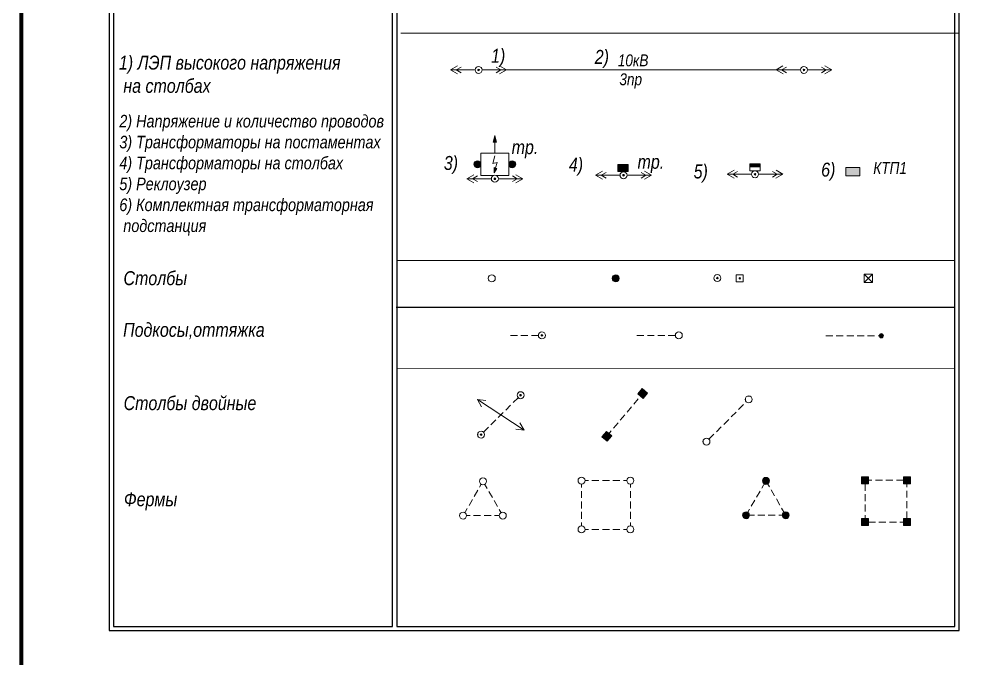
# Model space of a CAD drawing. Header units: metres. Extents: x -393 to 694, y -10 to 691.
# Drawn here: x -6.2 to 62.5, y 402.1 to 448 of the extents above; entities that cross this region are included whole.
import ezdxf

# ---------------------------------------------------------------- set-up
doc = ezdxf.new("R2010")
doc.units = ezdxf.units.M
doc.linetypes.add('СП-2х1', pattern=[3, 2, -1])
doc.linetypes.add('СП_Граница маскировки', pattern=[3, 0, -3])
doc.layers.add('10 ЛЭП и объекты электропередачи', color=1, linetype='Continuous', lineweight=20, true_color=0xff0000)
doc.styles.add('СП_Д', font='ARIALNI.TTF')

# ---------------------------------------------------------------- blocks, each defined once
blk = doc.blocks.new('*U764')
at = {"lineweight": -2}
blk.add_hatch(color=0, dxfattribs=at).paths.add_polyline_path([(-0.24, 1.6), (0.24, 1.6), (0, 2.54)])
at = {"color": 0, "lineweight": -2}
for points in [[(0, 2.54), (0, 2.54), (-0.24, 1.6), (0.24, 1.6), (0, 2.54)], [(0, 0), (0, 1.6)]]:
    blk.add_lwpolyline(points, dxfattribs=at)
blk = doc.blocks.new('*U586')
at = {"linetype": 'Continuous', "lineweight": -2}
h = blk.add_hatch(color=0, dxfattribs=at)
h.dxf.hatch_style = 1
h.paths.add_polyline_path([(-0.75, 0.5), (-0.75, -0.5), (0.75, -0.5), (0.75, 0.5)])
at = {"color": 0, "linetype": 'Continuous', "lineweight": -2}
blk.add_lwpolyline([(0.75, 0.5), (0.75, -0.5), (-0.75, -0.5), (-0.75, 0.5)], close=True, dxfattribs=at)
at = {"color": 0, "linetype": 'Continuous', "lineweight": -2, "style": 'СП_Д', "flags": 4}
blk.add_attdef('ВИД', (2.09, -0.12), '', height=1.7, dxfattribs=at)
blk = doc.blocks.new('*U585')
at = {"linetype": 'Continuous', "lineweight": -2}
h = blk.add_hatch(color=0, dxfattribs=at)
h.dxf.hatch_style = 1
h.paths.add_polyline_path([(-3, 0, 1), (-2, 0, 1)])
h = blk.add_hatch(color=0, dxfattribs=at)
h.dxf.hatch_style = 1
h.paths.add_polyline_path([(2, 0, 1), (3, 0, 1)])
h = blk.add_hatch(color=0, dxfattribs=at)
h.dxf.hatch_style = 1
h.paths.add_polyline_path([(-0.09, -1.23), (0.29, -0.58), (-0.09, -0.48)])
at = {"color": 0, "linetype": 'Continuous', "lineweight": -2}
blk.add_lwpolyline([(2, 1.59), (2, -1.59), (-2, -1.59), (-2, 1.59)], close=True, dxfattribs=at)
for points in [[(-0.01, 1.23), (-0.31, 0.1)], [(-0.31, 0.1), (0.31, 0.26)], [(0.31, 0.26), (0.1, -0.53)], [(-0.09, -1.23), (-0.09, -0.48)], [(-0.09, -0.48), (0.29, -0.58)], [(-0.09, -1.23), (0.29, -0.58)]]:
    blk.add_lwpolyline(points, dxfattribs=at)
for centre in [(-2.5, 0), (2.5, 0)]:
    blk.add_circle(centre, 0.5, dxfattribs=at)
blk = doc.blocks.new('*U584')
at = {"linetype": 'Continuous', "lineweight": -2}
h = blk.add_hatch(color=0, dxfattribs=at)
h.dxf.hatch_style = 1
h.paths.add_polyline_path([(1, 0), (1, 1.2), (-1, 1.2), (-1, 0)])
at = {"color": 0, "linetype": 'Continuous', "lineweight": -2}
blk.add_lwpolyline([(-1, 0), (1, 0), (1, 1.2), (-1, 1.2)], close=True, dxfattribs=at)
at = {"color": 0, "linetype": 'Continuous', "lineweight": -2, "style": 'СП_Д'}
blk.add_attdef('КТП_001', (2.95, 0.29), '', height=1.7, dxfattribs=at)
blk = doc.blocks.new('СП_3.30.1.2')
at = {"linetype": 'Continuous', "lineweight": -2}
h = blk.add_hatch(color=0, dxfattribs=at)
h.dxf.hatch_style = 1
h.paths.add_polyline_path([(0.5, 0.5), (-0.5, 0.5), (-0.5, -0.5), (0.5, -0.5)])
at = {"color": 0, "linetype": 'Continuous', "lineweight": -2}
blk.add_lwpolyline([(-0.5, -0.5), (0.5, -0.5), (0.5, 0.5), (-0.5, 0.5)], close=True, dxfattribs=at)
blk = doc.blocks.new('*U174')
at = {"color": 0, "linetype": 'СП-2х1', "lineweight": -2, "ltscale": 0.5}
blk.add_lwpolyline([(0, -6), (0, 0), (6, 0), (6, -6)], close=True, dxfattribs=at)
at = {"color": 0, "linetype": 'Continuous', "lineweight": -2, "rotation": 270}
for p in [(0, 0), (6, 0), (0, -6), (6, -6)]:
    blk.add_blockref('СП_3.30.1.2', p, dxfattribs=at)
blk = doc.blocks.new('*U436')
at = {"color": 0, "linetype": 'СП-2х1', "lineweight": -2, "ltscale": 0.5}
blk.add_line((0, 0), (5.14, 6.13), dxfattribs=at)
at = {"color": 0, "linetype": 'Continuous', "lineweight": -2, "rotation": 49.99999999999999}
for p in [(5.14, 6.13), (0, 0)]:
    blk.add_blockref('СП_3.30.1.2', p, dxfattribs=at)
blk = doc.blocks.new('СП_3.31.1')
at = {"color": 0, "linetype": 'СП_Граница маскировки', "lineweight": 0}
blk.add_wipeout([(0.5, 0), (0.43, 0.25), (0.25, 0.43), (0, 0.5), (-0.25, 0.43), (-0.43, 0.25), (-0.5, 0), (-0.43, -0.25), (-0.25, -0.43), (0, -0.5), (0.25, -0.43), (0.43, -0.25)], dxfattribs=at)
at = {"linetype": 'Continuous', "lineweight": 20}
h = blk.add_hatch(color=0, dxfattribs=at)
h.dxf.hatch_style = 1
h.paths.add_polyline_path([(0.12, 0, 1), (-0.12, 0, 1)])
at = {"color": 0, "linetype": 'Continuous', "lineweight": 20}
blk.add_circle((0, 0), 0.5, dxfattribs=at)
at = {"color": 7, "linetype": 'Continuous', "lineweight": 20}
blk.add_circle((0, 0), 0.12, dxfattribs=at)
blk = doc.blocks.new('*U437')
at = {"color": 0, "linetype": 'Continuous', "lineweight": -2, "rotation": 45}
for p in [(5.66, 5.66), (0, 0)]:
    blk.add_blockref('СП_3.31.1', p, dxfattribs=at)
at = {"color": 0, "linetype": 'СП-2х1', "lineweight": -2, "ltscale": 0.5}
blk.add_line((0.35, 0.35), (5.3, 5.3), dxfattribs=at)
blk = doc.blocks.new('*U535')
at = {"color": 1, "linetype": 'Continuous', "lineweight": -2}
for points in [[(-3, -0.58), (-4, 0), (-3.01, 0.57)], [(-2.51, -0.4), (-3.2, 0), (-2.51, 0.4)], [(2.51, 0.4), (3.2, 0), (2.51, -0.4)], [(3.01, 0.57), (4, 0), (3, -0.58)], [(0, 0), (-4, 0)], [(0, 0), (4, 0)]]:
    blk.add_lwpolyline(points, dxfattribs=at)
at = {"color": 7, "linetype": 'Continuous', "lineweight": -2}
blk.add_blockref('СП_3.31.1', (0, 0), dxfattribs=at)
blk = doc.blocks.new('*U726')
at = {"color": 0, "linetype": 'Continuous', "lineweight": -2, "style": 'СП_Д'}
blk.add_attdef('1_001', (-1.12, -0.88), '', height=1.7, dxfattribs=at)
blk = doc.blocks.new('*U567')
at = {"color": 0, "linetype": 'Continuous', "lineweight": -2}
for points in [[(0, 0), (-3.34, 2.19)], [(-2.75, 1.15), (-3.34, 2.19), (-2.15, 2.06)], [(0, 0), (3.35, -2.18)], [(2.75, -1.14), (3.35, -2.18), (2.16, -2.06)]]:
    blk.add_lwpolyline(points, dxfattribs=at)
blk = doc.blocks.new('СП_3.26.1.1')
at = {"color": 0, "linetype": 'СП_Граница маскировки', "lineweight": 0}
blk.add_wipeout([(0.5, 0), (0.43, 0.25), (0.25, 0.43), (0, 0.5), (-0.25, 0.43), (-0.43, 0.25), (-0.5, 0), (-0.43, -0.25), (-0.25, -0.43), (0, -0.5), (0.25, -0.43), (0.43, -0.25)], dxfattribs=at)
at = {"color": 0, "linetype": 'Continuous', "lineweight": -2}
blk.add_circle((0, 0), 0.5, dxfattribs=at)
blk = doc.blocks.new('*U306')
at = {"color": 0, "linetype": 'СП-2х1', "lineweight": -2, "ltscale": 0.5}
blk.add_lwpolyline([(0, 7), (7, 7), (7, 0), (0, 0)], close=True, dxfattribs=at)
at = {"color": 0, "linetype": 'Continuous', "lineweight": -2, "ltscale": 0.5}
for p in [(0, 7), (7, 7), (0, 0), (7, 0)]:
    blk.add_blockref('СП_3.26.1.1', p, dxfattribs=at)
blk = doc.blocks.new('*U305')
at = {"color": 0, "linetype": 'СП-2х1', "lineweight": -2, "ltscale": 0.5}
blk.add_line((0, 0.5), (0, 8.06), dxfattribs=at)
at = {"color": 0, "linetype": 'Continuous', "lineweight": -2, "ltscale": 0.5, "rotation": 90.00000000000001}
blk.add_blockref('СП_3.26.1.1', (0, 8.56), dxfattribs=at)
at = {"color": 0, "linetype": 'Continuous', "lineweight": -2, "ltscale": 0.5}
blk.add_blockref('СП_3.26.1.1', (0, 0), dxfattribs=at)
blk = doc.blocks.new('СП_3.30.1.1')
at = {"linetype": 'Continuous', "lineweight": -2}
h = blk.add_hatch(color=0, dxfattribs=at)
h.dxf.hatch_style = 1
h.paths.add_polyline_path([(0.5, 0, 1), (-0.5, 0, 1)])
at = {"color": 0, "linetype": 'Continuous', "lineweight": -2}
blk.add_circle((0, 0), 0.5, dxfattribs=at)
blk = doc.blocks.new('*U179')
at = {"color": 0, "linetype": 'СП-2х1', "lineweight": 20, "ltscale": 0.5}
blk.add_lwpolyline([(2.85, 4.93), (5.69, 0), (0, 0)], close=True, dxfattribs=at)
at = {"color": 0, "rotation": 0.4666911310718337}
for p in [(2.85, 4.93), (0, 0), (5.69, 0)]:
    blk.add_blockref('СП_3.30.1.1', p, dxfattribs=at)
blk = doc.blocks.new('*U172')
at = {"color": 0, "linetype": 'СП-2х1', "lineweight": -2, "ltscale": 0.5}
blk.add_lwpolyline([(2.85, 4.93), (0, 0), (5.69, 0)], close=True, dxfattribs=at)
at = {"color": 0, "linetype": 'Continuous', "lineweight": -2, "ltscale": 0.5}
for p in [(2.85, 4.93), (0, 0), (5.69, 0)]:
    blk.add_blockref('СП_3.26.1.1', p, dxfattribs=at)
blk = doc.blocks.new('*U770')
at = {"color": 0, "linetype": 'СП_Граница маскировки', "lineweight": 0}
blk.add_wipeout([(6.78, 0.1), (6.7, 0.28), (6.57, 0.42), (6.39, 0.49), (6.19, 0.49), (6.01, 0.42), (5.87, 0.28), (5.8, 0.1), (5.8, -0.1), (5.87, -0.28), (6.01, -0.42), (6.19, -0.49), (6.39, -0.49), (6.57, -0.42), (6.7, -0.28), (6.78, -0.1)], dxfattribs=at)
at = {"color": 0, "linetype": 'СП-2х1', "lineweight": -2, "ltscale": 0.5}
blk.add_lwpolyline([(5.78, 0), (0, 0)], dxfattribs=at)
at = {"color": 0, "linetype": 'Continuous', "lineweight": -2}
blk.add_circle((6.29, 0), 0.5, dxfattribs=at)
blk = doc.blocks.new('*U769')
at = {"color": 0, "linetype": 'СП_Граница маскировки', "lineweight": 0}
blk.add_wipeout([(5.27, 0.1), (5.2, 0.28), (5.06, 0.42), (4.88, 0.49), (4.68, 0.49), (4.5, 0.42), (4.37, 0.28), (4.29, 0.1), (4.29, -0.1), (4.37, -0.28), (4.5, -0.42), (4.68, -0.49), (4.88, -0.49), (5.06, -0.42), (5.2, -0.28), (5.27, -0.1)], dxfattribs=at)
at = {"linetype": 'Continuous', "lineweight": -2}
h = blk.add_hatch(color=0, dxfattribs=at)
edge = h.paths.add_edge_path()
edge.add_arc((4.78, 0), 0.12, 0, 360)
at = {"color": 0, "linetype": 'СП-2х1', "lineweight": -2, "ltscale": 0.5}
blk.add_lwpolyline([(4.27, 0), (0, 0)], dxfattribs=at)
at = {"color": 0, "linetype": 'Continuous', "lineweight": -2}
for radius in [0.5, 0.12]:
    blk.add_circle((4.78, 0), radius, dxfattribs=at)
at = {"color": 0, "linetype": 'ByBlock'}
blk.add_circle((4.78, 0), 0.025, dxfattribs=at)
blk = doc.blocks.new('*U771')
at = {"color": 255, "linetype": 'СП_Граница маскировки', "lineweight": 0}
blk.add_wipeout([(8.26, 0), (8.22, 0.15), (8.11, 0.26), (7.96, 0.3), (7.81, 0.26), (7.7, 0.15), (7.66, 0), (7.7, -0.15), (7.81, -0.26), (7.96, -0.3), (8.11, -0.26), (8.22, -0.15)], dxfattribs=at)
at = {"linetype": 'Continuous', "lineweight": -2}
h = blk.add_hatch(color=0, dxfattribs=at)
h.dxf.hatch_style = 1
edge = h.paths.add_edge_path()
edge.add_arc((7.96, 0), 0.3, 0, 360)
at = {"color": 0, "linetype": 'СП-2х1', "lineweight": -2, "ltscale": 0.5}
blk.add_line((0, 0), (7.66, 0), dxfattribs=at)
at = {"color": 0, "linetype": 'Continuous', "lineweight": 5}
blk.add_circle((7.96, 0), 0.3, dxfattribs=at)
blk = doc.blocks.new('*U146')
at = {"color": 0, "linetype": 'СП_Граница маскировки', "lineweight": -2, "ltscale": 10}
blk.add_wipeout([(-0.5, -0.5), (0.5, -0.5), (0.5, 0.5), (-0.5, 0.5)], dxfattribs=at)
at = {"linetype": 'Continuous', "lineweight": -2}
h = blk.add_hatch(color=0, dxfattribs=at)
h.dxf.hatch_style = 1
h.paths.add_polyline_path([(0.1, 0, 1), (-0.1, 0, 1)])
at = {"color": 0, "linetype": 'Continuous', "lineweight": -2}
blk.add_lwpolyline([(-0.5, -0.5), (0.5, -0.5), (0.5, 0.5), (-0.5, 0.5)], close=True, dxfattribs=at)
at = {"color": 0, "linetype": 'Continuous', "lineweight": 0}
blk.add_circle((0, 0), 0.1, dxfattribs=at)
blk = doc.blocks.new('*U435')
at = {"color": 0, "linetype": 'СП_Граница маскировки', "lineweight": 0, "ltscale": 10}
blk.add_wipeout([(-0.6, -0.6), (0.6, -0.6), (0.6, 0.6), (-0.6, 0.6)], dxfattribs=at)
at = {"color": 0, "linetype": 'Continuous', "lineweight": -2}
for points in [[(-0.6, 0.6), (0.6, -0.6)], [(0.6, 0.6), (-0.6, -0.6)]]:
    blk.add_lwpolyline(points, dxfattribs=at)
blk.add_lwpolyline([(-0.6, -0.6), (0.6, -0.6), (0.6, 0.6), (-0.6, 0.6)], close=True, dxfattribs=at)
blk = doc.blocks.new('*U438')
at = {"linetype": 'Continuous', "lineweight": -2}
blk.add_hatch(color=0, dxfattribs=at).paths.add_polyline_path([(-0.75, 1), (-0.75, 0.5), (0.75, 0.5), (0.75, 1)])
at = {"color": 0, "linetype": 'Continuous', "lineweight": -2, "flags": 128}
for points in [[(0.75, 1), (-0.75, 1)], [(-0.75, 1), (-0.75, 0)], [(-0.75, 0), (0.75, 0)], [(0.75, 0), (0.75, 1)]]:
    blk.add_lwpolyline(points, dxfattribs=at)

msp = doc.modelspace()

# ---------------------------------------------------------------- linework, layer by layer
at = {"color": 252, "linetype": 'Continuous', "lineweight": 15, "ltscale": 0.5, "const_width": 0.3}
msp.add_lwpolyline([(-4.1, 691.186), (524.1, 691.186, -0.414214), (526.1, 689.186), (526.1, 308.502, -0.414214), (524.1, 306.502), (-4.1, 306.502, -0.414214), (-6.1, 308.502), (-6.1, 689.186, -0.414214)], format="xyb", close=True, dxfattribs=at)
at = {"ltscale": 0.5}
msp.add_lwpolyline([(0.508, 404.422), (20.508, 404.422), (20.508, 494.541), (0.508, 494.541)], close=True, dxfattribs=at)
at = {"color": 253, "lineweight": 20, "ltscale": 0.5}
for points in [[(61.108, 446.972), (21.108, 446.972)], [(60.808, 422.888), (20.808, 422.91)]]:
    msp.add_lwpolyline(points, dxfattribs=at)
at = {"color": 254}
for points in [[(60.808, 430.646), (20.808, 430.657)], [(60.808, 427.303), (20.762, 427.303)]]:
    msp.add_lwpolyline(points, dxfattribs=at)
at = {"layer": '10 ЛЭП и объекты электропередачи', "color": 1, "linetype": 'Continuous', "lineweight": 20}
msp.add_lwpolyline([(26.672, 444.335), (49.992, 444.335)], dxfattribs=at)

# ---------------------------------------------------------------- block references
at = {"layer": '10 ЛЭП и объекты электропередачи', "color": 0, "linetype": 'Continuous', "lineweight": 20}
ref = msp.add_blockref('*U726', (38.073, 445.029), dxfattribs=dict(at, xscale=0.5, yscale=0.5, zscale=0.5))
ref.add_attrib('1_001', '10кВ', (36.652, 444.597), dxfattribs={"layer": '0', "color": 0, "linetype": 'Continuous', "lineweight": -2, "height": 0.85, "style": 'СП_Д'})
ref = msp.add_blockref('*U726', (37.848, 443.558), dxfattribs=dict(at, xscale=0.5, yscale=0.5, zscale=0.5))
ref.add_attrib('1_001', '3пр', (36.764, 443.237), dxfattribs={"layer": '0', "color": 0, "linetype": 'Continuous', "lineweight": -2, "height": 0.85, "style": 'СП_Д'})
ref = msp.add_blockref('*U585', (27.841, 437.565), dxfattribs=dict(at, xscale=0.5, yscale=0.5, zscale=0.5))
ref.add_attrib('ВИД', 'тр.', (29.044, 438.295), dxfattribs={"layer": '0', "color": 0, "linetype": 'Continuous', "lineweight": -2, "height": 1, "style": 'СП_Д'})
at = {"layer": '10 ЛЭП и объекты электропередачи', "color": 0, "linetype": 'Continuous', "lineweight": 20, "xscale": 0.5, "yscale": 0.5, "zscale": 0.5}
for name, p in [('*U764', (27.841, 438.358)), ('*U438', (46.486, 437.102)), ('СП_3.30.1.1', (36.506, 429.384)), ('*U436', (35.865, 418.055)), ('*U179', (45.842, 412.393)), ('*U174', (54.367, 414.902))]:
    msp.add_blockref(name, p, dxfattribs=at)
at = {"layer": '10 ЛЭП и объекты электропередачи', "color": 0, "linetype": 'Continuous', "lineweight": 20}
ref = msp.add_blockref('*U586', (37.019, 437.306), dxfattribs=dict(at, xscale=0.5, yscale=0.5, zscale=0.5))
ref.add_attrib('ВИД', 'тр.', (38.066, 437.246), dxfattribs={"layer": '0', "color": 0, "linetype": 'Continuous', "lineweight": -2, "height": 1, "style": 'СП_Д'})
at = {"layer": '10 ЛЭП и объекты электропередачи', "color": 0, "linetype": 'Continuous', "lineweight": 20, "xscale": 0.5, "yscale": 0.5, "zscale": 0.5}
msp.add_blockref('*U584', (53.486, 436.728), dxfattribs=at).add_auto_attribs({'КТП_001': 'КТП1'})

# ---------------------------------------------------------------- texts
at = {"color": 212, "lineweight": 13, "true_color": 0xe000e0, "char_height": 1, "width": 1, "attachment_point": 5, "style": 'СП_Д'}
for s, insert in [('1)', (28.078, 445.198)), ('2)', (35.509, 445.121)), ('3)', (24.691, 437.51)), ('4)', (33.654, 437.393)), ('6)', (51.736, 437.031)), ('5)', (42.596, 436.901))]:
    msp.add_mtext(s, dxfattribs=dict(at, insert=insert))
at = {"attachment_point": 1, "style": 'СП_Д'}
for s, insert, char_height, width in [('1) ЛЭП высокого напряжения \\P на столбах', (0.899, 445.36), 1, 19.60091), ('2) Напряжение и количество проводов\\P3) Трансформаторы на постаментах\\P4) Трансформаторы на столбах\\P5) Реклоузер\\P6) Комплектная трансформаторная\\P подстанция', (0.928, 441.11), 0.9, 19.5336), (' Столбы', (0.907, 429.897), 1, 7.30574), (' Подкосы,оттяжка', (0.88, 426.192), 1, 12.40952), (' Столбы двойные ', (0.917, 420.935), 1, 13.23673), (' Фермы', (0.939, 414.038), 1, 4.76697)]:
    msp.add_mtext(s, dxfattribs=dict(at, insert=insert, char_height=char_height, width=width))

# ---------------------------------------------------------------- next in the draw order: block references
at = {"layer": '10 ЛЭП и объекты электропередачи', "color": 0, "linetype": 'Continuous', "lineweight": 20, "xscale": 0.5, "yscale": 0.5, "zscale": 0.5}
for name, p in [('*U535', (26.672, 444.335)), ('*U535', (49.992, 444.335)), ('*U535', (37.062, 436.782)), ('*U535', (27.841, 436.527)), ('*U437', (26.853, 418.172)), ('*U172', (25.565, 412.363)), ('*U306', (34.051, 411.378))]:
    msp.add_blockref(name, p, dxfattribs=at)
at = {"layer": '10 ЛЭП и объекты электропередачи', "color": 0, "linetype": 'Continuous', "lineweight": 20, "xscale": 0.5, "yscale": 0.5, "zscale": 0.5, "rotation": 315}
msp.add_blockref('*U305', (43.007, 417.674), dxfattribs=at)

# ---------------------------------------------------------------- next in the draw order: linework, layer by layer
at = {"color": 0, "linetype": 'Continuous', "ltscale": 0.5}
msp.add_lwpolyline([(0.208, 404.122), (61.108, 404.122), (61.108, 506.492), (0.208, 506.492)], close=True, dxfattribs=at)
at = {"ltscale": 0.5}
msp.add_lwpolyline([(20.808, 404.422), (60.808, 404.422), (60.808, 494.541), (20.808, 494.541)], close=True, dxfattribs=at)

# ---------------------------------------------------------------- next in the draw order: block references
at = {"layer": '10 ЛЭП и объекты электропередачи', "linetype": 'Continuous', "lineweight": 20, "xscale": 0.5, "yscale": 0.5, "zscale": 0.5}
msp.add_blockref('*U567', (28.267, 419.587), dxfattribs=at)

# ---------------------------------------------------------------- next in the draw order: block references
at = {"layer": '10 ЛЭП и объекты электропередачи', "color": 0, "linetype": 'Continuous', "lineweight": 20, "xscale": 0.5, "yscale": 0.5, "zscale": 0.5}
for name, p in [('*U535', (46.484, 436.851)), ('СП_3.26.1.1', (27.621, 429.384)), ('СП_3.31.1', (43.786, 429.405)), ('*U146', (45.39, 429.384)), ('*U435', (54.609, 429.384)), ('*U769', (28.82, 425.292)), ('*U770', (37.878, 425.296)), ('*U771', (51.558, 425.267))]:
    msp.add_blockref(name, p, dxfattribs=at)

doc.saveas('drawing.dxf')
